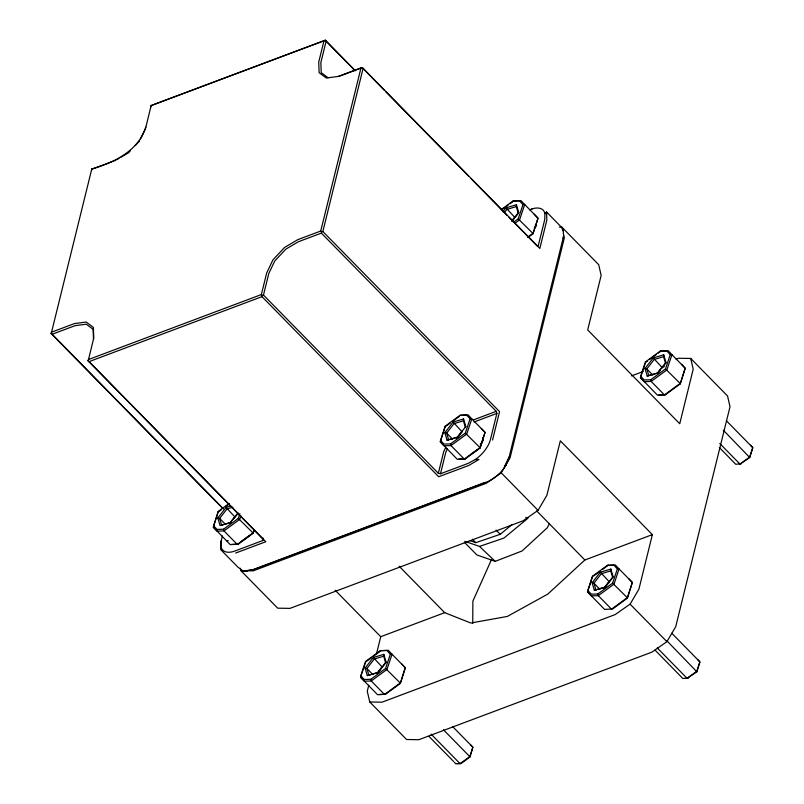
<?xml version="1.0" encoding="UTF-8"?>
<svg xmlns="http://www.w3.org/2000/svg" width="804" height="804" viewBox="0 0 804 804"><rect width="100%" height="100%" fill="white"/><g stroke="black" fill="none" stroke-linecap="round" stroke-linejoin="round"><path stroke-width="1.21" d="M472.752 623.412L472.873 601.161L491.475 559.644M222.668 508.319L51.215 333.59L51.496 332.203L74.38 323.6L86.159 322.032L93.364 327.379L93.777 337.961L88.159 360.946L263.039 539.162L262.757 540.559L235.069 550.961A23.125 12.08 -44.5 0 1 220.959 546.64L221.211 540.7M88.159 360.946L88.44 359.549L261.34 294.576L266.677 272.988L272.938 259.883L284.526 247.491L297.842 239.632L320.726 231.039L360.996 67.878L362.192 67.546L363.117 68.36L539.836 248.456L546.851 220.055L546.539 211.985L544.981 213.643L544.73 219.572L538.278 245.702L537.072 245.903L508.952 217.241M91.485 170.428L91.767 169.041C114.108 162.498 138.278 151.021 145.815 127.082M150.861 106.882L151.152 105.495L325.248 40.2L355.177 70.561M355.147 70.792L325.248 40.2M384.161 90.068L362.192 67.546M385.679 662.968L383.689 656.225L383.799 654.376L373.327 657.471L365.086 668.084L367.307 675.601L378.282 672.486L385.679 662.968L386.02 661.903L383.799 654.376M463.566 418.984L465.787 426.502L465.446 427.577L463.446 420.834L463.566 418.984L453.094 422.07L444.853 432.683L447.074 440.2L458.049 437.085L462.481 431.376M515.364 217.14L518.319 213.331L516.329 206.588L516.439 204.739L505.977 207.834L502.972 211.693M610.839 569.071L613.06 576.589L612.708 577.654L610.718 570.92L610.839 569.071L600.367 572.157L592.116 582.769L594.337 590.287L605.322 587.171L611.975 578.609M661.893 368.172L665.591 363.418L663.591 356.674L663.712 354.825L653.24 357.911L644.999 368.523L647.22 376.041L658.195 372.925L660.416 370.071M240.868 515.866L239.703 519.384L223.984 530.901L217.01 531.112L213.271 527.163L218.266 511.414L229.08 503.485M360.775 675.782L360.544 677.239L364.272 681.199L371.257 680.978L386.965 669.461L392.04 654.245L388.302 650.285L380.272 650.687L365.539 661.491L360.775 675.782L364.282 679.491L370.835 679.29L385.578 668.486L390.332 654.205L386.835 650.486L380.272 650.687M440.542 440.391L440.311 441.848L444.039 445.798L451.014 445.587L466.732 434.07L471.807 418.844L468.069 414.884L460.049 415.296L445.305 426.1L440.542 440.391L444.049 444.099L450.592 443.898L465.335 433.095L470.099 418.794L466.591 415.085L460.049 415.296M587.804 590.468L587.573 591.925L591.312 595.885L598.297 595.663L614.005 584.156L619.07 568.93L615.341 564.971L607.311 565.373L592.568 576.177L587.804 590.468L591.312 594.186L597.864 593.975L612.608 583.171L617.371 568.89L613.864 565.172L607.311 565.373M640.687 376.222L640.456 377.679L644.185 381.639L651.17 381.428L666.878 369.91L671.953 354.685L668.214 350.725L660.184 351.137L645.451 361.941L640.687 376.222L644.195 379.94L650.748 379.739L665.481 368.935L670.245 354.644L666.737 350.926L660.184 351.137M482.802 437.507L483.294 439.617L481.787 443.094M88.159 360.815L89.083 361.629L261.983 296.656L262.265 295.39L261.34 294.576M321.359 233.11L496.249 411.336L496.882 413.407L490.43 439.537A23.125 12.08 -44.5 0 1 475.295 459.546L468.169 463.365L440.471 473.777L438.351 473.285L263.471 295.068L268.797 273.481L274.767 260.988L285.792 249.19L298.485 241.702L321.359 233.11L321.65 231.843L320.726 231.039M51.215 333.59L91.767 169.041M151.152 105.495L145.534 128.479L140.559 138.881M324.052 40.522L318.716 62.109L319.128 72.702L326.334 78.038L339.318 76.269M326.173 41.014L320.846 62.601L321.238 72.682L328.092 77.767M222.386 535.956L220.929 542.097L221.241 550.167L237.813 567.051L243.29 571.111L253.471 569.724L486.581 482.129A23.125 12.08 -44.5 0 0 505.917 465.245L508.842 458.3L563.413 236.939M492.561 440.029L499.565 411.618L322.846 231.522L363.117 68.36M262.757 540.559L263.35 538.157M368.775 685.179L367.277 691.239L369.75 701.972L406.563 739.499L418.874 739.7L651.974 652.104L666.908 641.662L675.722 626.688L730.012 406.723L727.55 395.99L690.726 358.463L678.425 358.262L676.074 359.137M376.553 653.672L380.734 636.698L444.702 612.668L470.792 623.02L507.354 616.427L547.825 594.076L584.87 559.996L652.366 534.63L560.328 440.833L546.861 495.364L538.047 510.339L523.113 520.791L290.013 608.377L277.702 608.176L240.888 570.649L240.336 568.267M438.351 473.285L443.677 451.697L445.667 447.537M440.471 473.777L445.808 452.19L447.346 448.954M652.366 534.63L638.909 589.171L630.095 604.146L615.16 614.588L382.051 702.183L369.75 701.972M518.319 213.331L518.67 212.266L516.439 204.739M665.591 363.418L665.933 362.343L663.712 354.825M213.663 525.987L218.266 511.414M213.512 525.705L217.01 529.414L223.552 529.213L238.306 518.399L239.893 513.635M254.124 529.374L253.029 533.414L238.285 544.218L230.266 544.62L213.271 527.163M253.029 533.414L254.225 529.836M365.227 663.189L360.544 677.239L377.528 694.706L385.558 694.294L400.302 683.49L405.296 667.752L401.558 663.792M445.305 426.1L440.311 441.848L457.295 459.305L465.315 458.903L480.068 448.099L485.053 432.351L481.325 428.401M513.304 222.447L518.218 218.849L522.972 204.558L519.474 200.849L512.932 201.05L501.133 209.693M528.027 237.461L532.941 233.853L537.705 219.562L537.936 218.105L534.198 214.155M454.25 762.172L455.788 763.8L461.134 763.478L469.827 757.107L472.873 747.217L470.571 744.775M645.14 363.629L640.456 377.679L657.441 395.146L665.471 394.744L680.214 383.94L685.209 368.202L681.47 364.242M592.568 576.177L587.573 591.925L604.568 609.392L612.598 608.99L627.331 598.186L632.326 582.438L628.597 578.478M719.791 443.527L740.002 464.109L749.74 457.546L752.785 447.667L750.484 445.225M657.25 647.923L687.118 678.355L696.867 671.792L699.902 661.903L697.611 659.461M509.123 456.913L504.349 466.903L505.917 465.245M549.504 523.444L547.283 527.776L522.087 550.961L495.214 561.353L476.943 554.981L464.37 542.248M534.338 228.477L536.167 225.381M480.249 444.783L483.294 439.617M240.888 570.649L253.19 570.86L486.299 483.264L501.234 472.822L510.048 457.848L564.338 237.873L563.242 233.11M232.899 507.183L227.029 508.912L219.633 518.429L221.633 525.173L231.019 522.399L220.035 525.514L217.814 517.997L226.065 507.384L230.718 506.017M229.582 523.454L234.758 516.791L226.065 507.384M230.507 522.429L238.004 512.781M233.974 518.59L237.672 513.836M504.721 212.216L506.942 209.362L516.329 206.588M511.716 221.05L514.671 217.241L505.977 207.834M511.917 220.939L518.67 212.266M512.409 220.939L513.887 219.04M456.622 438.14L461.797 431.487L453.094 422.07M447.074 440.2L457.546 437.115L465.787 426.502M376.855 673.541L382.031 666.878L373.327 657.471M367.307 675.601L377.779 672.506L386.02 661.903M657.501 373.026L661.943 367.327L664.285 366.634M647.22 376.041L657.692 372.955L665.933 362.343M603.884 588.226L609.06 581.563L600.367 572.157M594.337 590.287L604.809 587.201L613.06 576.589M130.238 150.941L128.54 152.76L121.133 157.132M135.323 145.494L139.564 140.961M470.219 540.71L475.827 542.67L500.239 534.308L511.816 524.771M502.188 209.502L508.078 205.181M510.048 203.744L513.977 200.859L520.952 200.648L537.936 218.105L532.941 233.853M514.701 223.422L519.605 219.824L524.68 204.598L522.972 204.558M527.947 236.939L532.861 233.331L518.218 218.849M218.346 511.927L221.291 509.776M226.205 506.178L229.15 504.018M445.386 426.622L450.29 423.025M452.26 421.577L459.134 416.542M647.491 361.016L645.532 362.463L645.451 361.941M649.451 359.579L656.325 354.544M658.285 353.107L661.23 350.946M371.508 657.702L365.619 662.014L365.539 661.491M373.468 656.255L380.342 651.22M740.002 464.109L749.66 457.024L752.785 447.667L726.434 420.804M593.633 575.986L599.523 571.664M602.467 569.503L608.357 565.192M687.118 678.355L696.787 671.27L699.902 661.903L671.802 633.25M241.974 540.981L250.175 535.263M471.064 454.24L477.204 449.949M116.902 159.624L119.022 158.378M325.248 40.331L151.142 105.625M338.112 76.47L360.996 67.878M115.846 160.247L91.767 169.172M340.464 75.847L362.192 67.677M51.215 333.459L52.139 334.273L75.013 325.68L86.239 324.183L93.093 329.268L93.485 339.358M529.756 209.985L532.077 209.12M473.365 419.929L496.249 411.336M474.008 421.999L496.882 413.407M631.562 375.87L643.28 371.468M235.703 553.031L265.802 541.725L89.083 361.629M485.375 482.33L252.275 569.915L243.29 571.111M464.933 541.333L479.506 546.418L503.927 538.067L528.037 518.178L525.796 517.394M663.591 356.674L654.205 359.448L646.818 368.956L648.808 375.699M463.446 420.834L454.059 423.607L446.672 433.115L448.662 439.858M610.718 570.92L601.332 573.684L593.935 583.201L595.935 589.935M383.689 656.225L374.302 658.999L366.905 668.506L368.895 675.249M321.65 231.843L322.846 231.522M262.265 295.39L263.471 295.068M512.932 201.05L513.977 200.859M657.692 372.955L658.195 372.925M457.546 437.115L458.049 437.085M604.809 587.201L605.322 587.171M377.779 672.506L378.282 672.486M658.918 394.945L665.471 394.744M741.047 463.918L735.7 464.25L719.349 447.486M688.164 678.164L682.817 678.486L655.049 650.094M379.006 694.505L385.558 694.294M457.265 763.599L461.134 763.478M458.772 459.104L465.315 458.903M231.743 544.419L238.285 544.218M475.295 459.546L478.963 459.456L468.812 465.446L438.703 476.752L261.983 296.656M559.403 227.1L561.865 227.14L598.689 264.667L601.151 275.4L587.694 329.941L679.742 423.738L693.199 369.197L690.726 358.463M670.245 354.644L671.953 354.685L685.209 368.202L680.214 383.94M470.099 418.794L471.807 418.844L485.053 432.351L480.068 448.099M226.527 540.67L228.235 540.71M617.371 568.89L619.07 568.93L632.326 582.438L627.331 598.186M390.332 654.205L392.04 654.245L405.296 667.752L400.302 683.49M217.814 517.997L219.633 518.429L225.653 524.56M365.086 668.084L366.905 668.506L372.915 674.636M644.999 368.523L646.818 368.956L652.828 375.086M444.853 432.683L446.672 433.115L452.682 439.245M592.116 582.769L593.935 583.201L599.955 589.322M665.481 368.935L680.134 383.418L664.426 394.935L651.17 381.428L650.748 379.739M465.335 433.095L479.988 447.577L464.27 459.094L451.014 445.587L450.592 443.898M612.608 583.171L627.251 597.663L611.542 609.171L598.297 595.663L597.864 593.975M238.306 518.399L252.948 532.891L237.23 544.409L223.984 530.901L223.552 529.213M385.578 668.486L400.221 682.978L384.513 694.485L371.257 680.978L370.835 679.29M479.506 546.418L495.214 561.353M546.539 211.985L563.101 228.869L563.383 232.396M661.943 367.327L653.24 357.911M723.309 430.17L749.74 457.546M385.92 91.857L468.531 176.046M471.164 178.729L507.193 215.452M666.918 640.838L696.867 671.792M501.234 472.822L538.047 510.339M630.095 604.146L666.908 641.662M536.66 510.862L584.87 559.996M496.068 530.057L500.239 534.308M472.481 539.263L475.827 542.67M399.116 566.217L444.702 612.668M335.157 590.247L380.734 636.698M452.672 726.625L472.873 747.217L469.827 757.107M443.396 729.73L469.747 756.584L460.089 763.669L431.095 734.132M52.139 334.273L223.502 508.912M428.894 736.303L453.486 761.358M535.364 224.527L535.886 226.768M561.865 227.14L562.689 230.718M220.959 546.64L221.241 550.167M530.871 209.311A23.125 12.08 -44.5 0 1 544.971 213.643M246.959 571.021A23.125 12.08 -44.5 0 1 244.707 570.77M563.564 235.793A23.125 12.08 -44.5 0 1 563.132 238.326"/></g></svg>
